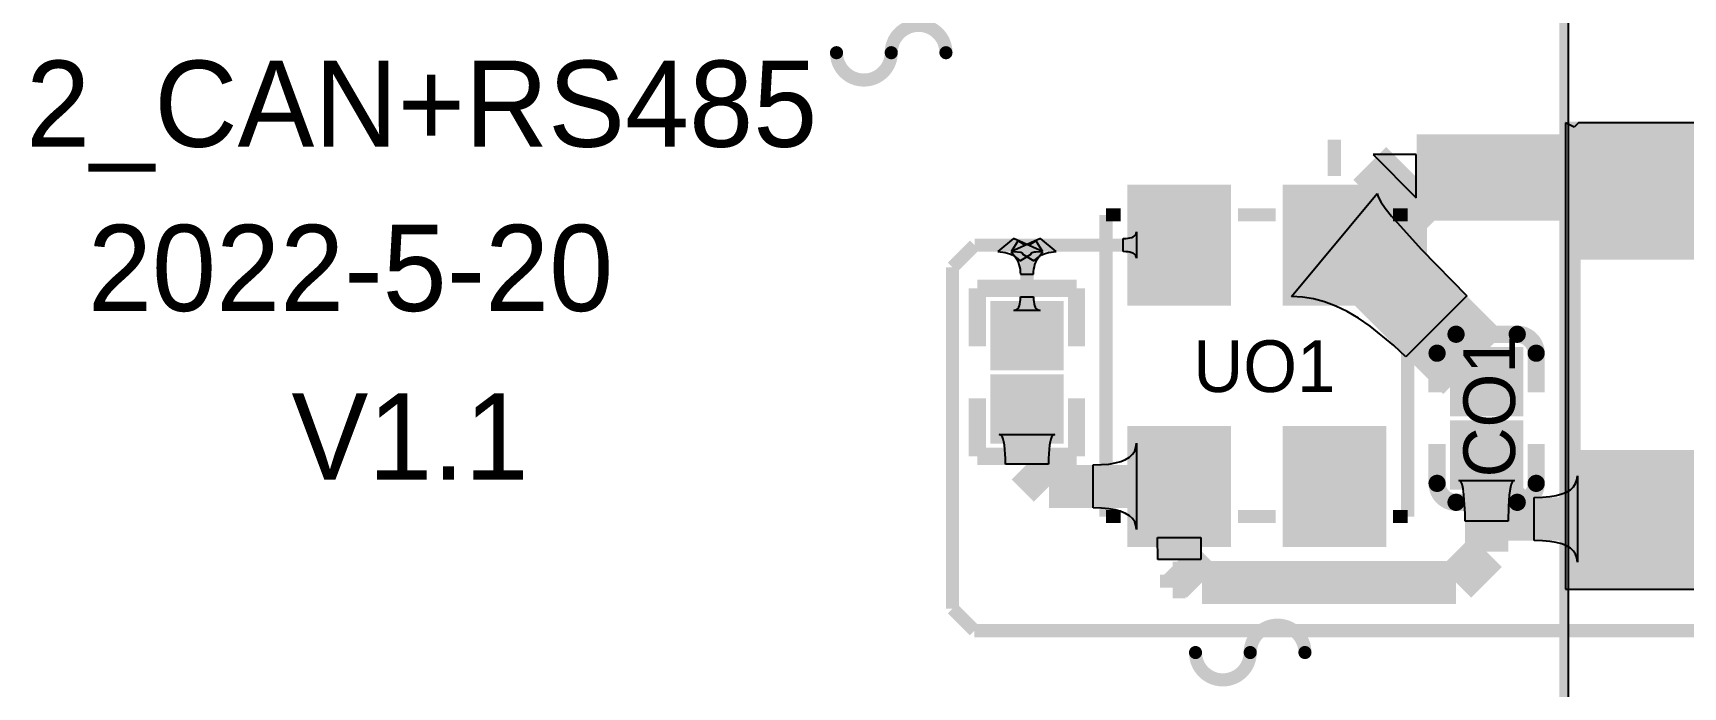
# Model space of a CAD drawing. Extents: x 40.9 to 121.6, y 83.2 to 120.
# Drawn here: x 55.67 to 74.82, y 97.52 to 105.11 of the extents above; entities that cross this region are included whole.
import ezdxf

# ---------------------------------------------------------------- set-up
doc = ezdxf.new("R2010")
doc.units = 0
for name, color, linetype in [('BOTTOMLAYER', 5, 'CONTINUOUS'), ('BOTTOMOVERLAY', 54, 'CONTINUOUS'), ('BOTTOMSOLDER', 6, 'CONTINUOUS'), ('MECHANICAL4', 56, 'CONTINUOUS'), ('MULTILAYER', 9, 'CONTINUOUS'), ('TOPLAYER', 1, 'CONTINUOUS'), ('TOPOVERLAY', 2, 'CONTINUOUS'), ('TOPPASTE', 8, 'CONTINUOUS'), ('TOPSOLDER', 216, 'CONTINUOUS')]:
    doc.layers.add(name, color=color, linetype=linetype)

msp = doc.modelspace()

# ---------------------------------------------------------------- linework, layer by layer
at = {"layer": 'BOTTOMLAYER', "const_width": 1.000001}
for points in [[(71.3486, 103.0478), (71.7296, 103.4288)], [(71.7296, 103.4288), (81.8642, 103.4288)], [(71.3486, 102.3112), (71.3486, 103.0478)], [(71.3486, 102.3112), (71.9582, 101.7016)]]:
    msp.add_lwpolyline(points, dxfattribs=at)
at = {"layer": 'BOTTOMLAYER'}
for points, const_width in [([(71.1986, 102.2858, 1), (71.4986, 102.2858, 1)], 0.299999), ([(71.7582, 101.7016, 1), (72.1582, 101.7016, 1)], 0.399999)]:
    msp.add_lwpolyline(points, format="xyb", close=True, dxfattribs=dict(at, const_width=const_width))
at = {"layer": 'BOTTOMOVERLAY', "const_width": 0.1016}
msp.add_lwpolyline([(73.436455, 94.838215), (73.436455, 109.636255)], dxfattribs=at)
at = {"layer": 'BOTTOMSOLDER'}
for points, const_width in [([(71.1478, 102.2858, 1), (71.5494, 102.2858, 1)], 0.401599), ([(71.7074, 101.7016, 1), (72.209, 101.7016, 1)], 0.501599)]:
    msp.add_lwpolyline(points, format="xyb", close=True, dxfattribs=dict(at, const_width=const_width))
at = {"layer": 'MECHANICAL4'}
msp.add_line((73.486696, 109.525867), (73.486696, 94.775884), dxfattribs=at)
at = {"layer": 'MULTILAYER'}
for points, const_width in [([(71.1986, 102.2858, 1), (71.4986, 102.2858, 1)], 0.299999), ([(71.7582, 101.7016, 1), (72.1582, 101.7016, 1)], 0.399999)]:
    msp.add_lwpolyline(points, format="xyb", close=True, dxfattribs=dict(at, const_width=const_width))
at = {"layer": 'TOPLAYER'}
for p, q in [((73.5584, 104.013), (73.4568, 104.0638)), ((73.4568, 104.0638), (73.4568, 98.6536)), ((73.6092, 104.0638), (73.5584, 104.013)), ((77.9272, 104.0638), (73.6092, 104.0638)), ((70.278498, 102.047497), (71.2724, 103.241399)), ((71.2724, 103.241399), (71.282794, 103.203096)), ((71.282794, 103.203096), (71.313975, 103.146944)), ((71.313975, 103.146944), (71.365941, 103.072943)), ((71.365941, 103.072943), (71.438696, 102.981092)), ((71.438696, 102.981092), (71.781683, 102.598444)), ((67.052952, 102.72045), (66.86947, 102.568446)), ((67.106693, 102.698189), (67.024918, 102.564999)), ((67.363848, 102.72045), (67.028365, 102.568446)), ((67.388435, 102.568446), (67.052952, 102.72045)), ((67.052952, 102.72045), (67.052952, 102.72045)), ((67.052952, 102.72045), (67.052952, 102.72045)), ((67.052952, 102.72045), (67.052952, 102.72045)), ((67.052952, 102.72045), (67.052952, 102.72045)), ((67.052952, 102.72045), (67.052952, 102.72045)), ((67.052952, 102.72045), (67.052952, 102.72045)), ((67.052952, 102.72045), (67.052952, 102.72045)), ((67.052952, 102.72045), (67.052952, 102.72045)), ((67.052952, 102.72045), (67.052952, 102.72045)), ((67.052952, 102.72045), (67.052952, 102.72045)), ((67.127034, 102.679881), (67.106693, 102.698189)), ((67.147376, 102.665642), (67.127034, 102.679881)), ((67.167717, 102.655472), (67.147376, 102.665642)), ((67.18806, 102.649368), (67.167717, 102.655472)), ((67.2084, 102.647336), (67.18806, 102.649368)), ((67.22874, 102.649368), (67.2084, 102.647336)), ((67.249083, 102.655472), (67.22874, 102.649368)), ((67.269424, 102.665642), (67.249083, 102.655472)), ((67.289766, 102.679881), (67.269424, 102.665642)), ((67.310107, 102.698189), (67.289766, 102.679881)), ((67.391882, 102.564999), (67.310107, 102.698189)), ((67.54733, 102.568446), (67.363848, 102.72045)), ((67.363848, 102.72045), (67.363848, 102.72045)), ((67.363848, 102.72045), (67.363848, 102.72045)), ((67.363848, 102.72045), (67.363848, 102.72045)), ((67.363848, 102.72045), (67.363848, 102.72045)), ((67.363848, 102.72045), (67.363848, 102.72045)), ((67.363848, 102.72045), (67.363848, 102.72045)), ((67.363848, 102.72045), (67.363848, 102.72045)), ((67.363848, 102.72045), (67.363848, 102.72045)), ((67.363848, 102.72045), (67.363848, 102.72045)), ((67.363848, 102.72045), (67.363848, 102.72045)), ((68.326399, 102.72045), (68.355279, 102.721209)), ((68.326399, 102.568446), (68.326399, 102.72045)), ((68.355279, 102.721209), (68.381118, 102.723488)), ((68.381118, 102.723488), (68.40392, 102.727288)), ((68.40392, 102.727288), (68.423681, 102.732609)), ((68.423681, 102.732609), (68.440399, 102.739449)), ((68.440399, 102.739449), (68.454079, 102.747808)), ((68.454079, 102.747808), (68.46472, 102.757689)), ((68.46472, 102.757689), (68.472319, 102.769088)), ((68.472319, 102.769088), (68.476881, 102.782009)), ((68.476881, 102.782009), (68.4784, 102.796449)), ((68.4784, 102.796449), (68.4784, 102.492447)), ((66.86947, 102.568446), (66.899424, 102.567372)), ((66.899424, 102.567372), (66.928489, 102.564148)), ((66.928489, 102.564148), (66.956663, 102.558774)), ((66.956663, 102.558774), (66.983948, 102.55125)), ((66.983948, 102.55125), (67.010341, 102.541578)), ((67.010341, 102.541578), (67.035845, 102.529754)), ((67.024918, 102.564999), (67.04534, 102.543059)), ((67.028365, 102.568446), (67.056988, 102.56819)), ((67.035845, 102.529754), (67.060458, 102.515782)), ((67.04534, 102.543059), (67.063612, 102.520227)), ((67.056988, 102.56819), (67.135939, 102.56202)), ((67.060458, 102.515782), (67.084179, 102.49966)), ((67.063612, 102.520227), (67.079734, 102.496506)), ((67.079734, 102.496506), (67.093706, 102.471893)), ((67.084179, 102.49966), (67.107011, 102.481388)), ((67.093706, 102.471893), (67.10553, 102.446389)), ((67.10553, 102.446389), (67.115202, 102.419996)), ((67.107011, 102.481388), (67.128954, 102.460966)), ((67.128954, 102.460966), (67.262141, 102.542741)), ((67.135939, 102.56202), (67.146792, 102.559193)), ((67.146792, 102.559193), (67.15409, 102.55585)), ((67.15409, 102.55585), (67.157834, 102.551995)), ((67.158024, 102.547626), (67.154659, 102.542741)), ((67.154659, 102.542741), (67.287846, 102.460966)), ((67.157834, 102.551995), (67.158024, 102.547626)), ((67.258776, 102.547626), (67.258966, 102.551995)), ((67.262141, 102.542741), (67.258776, 102.547626)), ((67.258966, 102.551995), (67.26271, 102.55585)), ((67.26271, 102.55585), (67.270008, 102.559193)), ((67.270008, 102.559193), (67.280861, 102.56202)), ((67.280861, 102.56202), (67.295268, 102.564334)), ((67.287846, 102.460966), (67.309789, 102.481388)), ((67.295268, 102.564334), (67.313228, 102.566135)), ((67.301598, 102.419996), (67.31127, 102.446389)), ((67.309789, 102.481388), (67.332621, 102.49966)), ((67.31127, 102.446389), (67.323094, 102.471893)), ((67.313228, 102.566135), (67.359812, 102.56819)), ((67.323094, 102.471893), (67.337066, 102.496506)), ((67.332621, 102.49966), (67.356342, 102.515782)), ((67.337066, 102.496506), (67.353188, 102.520227)), ((67.353188, 102.520227), (67.37146, 102.543059)), ((67.356342, 102.515782), (67.380955, 102.529754)), ((67.359812, 102.56819), (67.388435, 102.568446)), ((67.37146, 102.543059), (67.391882, 102.564999)), ((67.380955, 102.529754), (67.406459, 102.541578)), ((67.406459, 102.541578), (67.432852, 102.55125)), ((67.432852, 102.55125), (67.460137, 102.558774)), ((67.460137, 102.558774), (67.488311, 102.564148)), ((67.488311, 102.564148), (67.517376, 102.567372)), ((67.517376, 102.567372), (67.54733, 102.568446)), ((68.355279, 102.567687), (68.326399, 102.568446)), ((68.381118, 102.565408), (68.355279, 102.567687)), ((68.40392, 102.561608), (68.381118, 102.565408)), ((68.423681, 102.556287), (68.40392, 102.561608)), ((68.440399, 102.549447), (68.423681, 102.556287)), ((68.454079, 102.541088), (68.440399, 102.549447)), ((68.46472, 102.531207), (68.454079, 102.541088)), ((68.472319, 102.519808), (68.46472, 102.531207)), ((68.476881, 102.506887), (68.472319, 102.519808)), ((68.4784, 102.492447), (68.476881, 102.506887)), ((71.781683, 102.598444), (72.311753, 102.055153)), ((67.115202, 102.419996), (67.122726, 102.392711)), ((67.122726, 102.392711), (67.1281, 102.364537)), ((67.1281, 102.364537), (67.131324, 102.335472)), ((67.131324, 102.335472), (67.132398, 102.305518)), ((67.132398, 102.305518), (67.284402, 102.305518)), ((67.284402, 102.305518), (67.285476, 102.335472)), ((67.285476, 102.335472), (67.2887, 102.364537)), ((67.2887, 102.364537), (67.294074, 102.392711)), ((67.294074, 102.392711), (67.301598, 102.419996)), ((72.311753, 102.055153), (71.604647, 101.348047)), ((67.056399, 101.887101), (67.070839, 101.888651)), ((67.360401, 101.887101), (67.056399, 101.887101)), ((67.070839, 101.888651), (67.08376, 101.893304)), ((67.08376, 101.893304), (67.095159, 101.901056)), ((67.095159, 101.901056), (67.10504, 101.911909)), ((67.10504, 101.911909), (67.113399, 101.925864)), ((67.113399, 101.925864), (67.120239, 101.942918)), ((67.120239, 101.942918), (67.12556, 101.963075)), ((67.12556, 101.963075), (67.12936, 101.986334)), ((67.12936, 101.986334), (67.131639, 102.012692)), ((67.131639, 102.012692), (67.132398, 102.04215)), ((67.132398, 102.04215), (67.284402, 102.04215)), ((67.284402, 102.04215), (67.285161, 102.012692)), ((67.285161, 102.012692), (67.28744, 101.986334)), ((67.28744, 101.986334), (67.29124, 101.963075)), ((67.29124, 101.963075), (67.296561, 101.942918)), ((67.296561, 101.942918), (67.303401, 101.925864)), ((67.303401, 101.925864), (67.31176, 101.911909)), ((67.31176, 101.911909), (67.321641, 101.901056)), ((67.321641, 101.901056), (67.33304, 101.893304)), ((67.33304, 101.893304), (67.345961, 101.888651)), ((67.345961, 101.888651), (67.360401, 101.887101)), ((70.404566, 102.040502), (70.278498, 102.047497)), ((70.532087, 102.019519), (70.404566, 102.040502)), ((70.661065, 101.984546), (70.532087, 102.019519)), ((70.791497, 101.935585), (70.661065, 101.984546)), ((70.923384, 101.872633), (70.791497, 101.935585)), ((71.056726, 101.795694), (70.923384, 101.872633)), ((71.191524, 101.704767), (71.056726, 101.795694)), ((71.465483, 101.480943), (71.191524, 101.704767)), ((71.604647, 101.348047), (71.465483, 101.480943)), ((66.900118, 100.442796), (66.886447, 100.446246)), ((66.886447, 100.446246), (67.530353, 100.446246)), ((66.91235, 100.432451), (66.900118, 100.442796)), ((66.923143, 100.415209), (66.91235, 100.432451)), ((66.932498, 100.391069), (66.923143, 100.415209)), ((66.940412, 100.360033), (66.932498, 100.391069)), ((66.946889, 100.322101), (66.940412, 100.360033)), ((67.476388, 100.360033), (67.469911, 100.322101)), ((67.484302, 100.391069), (67.476388, 100.360033)), ((67.493657, 100.415209), (67.484302, 100.391069)), ((67.50445, 100.432451), (67.493657, 100.415209)), ((67.516682, 100.442796), (67.50445, 100.432451)), ((67.530353, 100.446246), (67.516682, 100.442796)), ((68.473401, 100.29685), (68.4784, 100.344351)), ((68.4784, 100.344351), (68.4784, 99.344353)), ((66.957682, 100.166922), (66.946889, 100.322101)), ((66.9584, 100.1014), (66.957682, 100.166922)), ((67.459118, 100.166922), (67.458399, 100.1014)), ((67.464877, 100.277272), (67.459118, 100.166922)), ((67.469911, 100.322101), (67.464877, 100.277272)), ((68.233402, 100.116851), (68.2984, 100.134351)), ((68.2984, 100.134351), (68.353402, 100.156851)), ((68.353402, 100.156851), (68.3984, 100.184351)), ((68.3984, 100.184351), (68.433401, 100.216851)), ((68.433401, 100.216851), (68.4584, 100.254351)), ((68.4584, 100.254351), (68.473401, 100.29685)), ((67.458399, 100.1014), (66.9584, 100.1014)), ((67.978401, 100.094351), (68.073402, 100.096851)), ((67.978401, 99.594352), (67.978401, 100.094351)), ((68.073402, 100.096851), (68.158401, 100.104351)), ((68.158401, 100.104351), (68.233402, 100.116851)), ((73.590048, 99.918898), (73.59505, 99.966399)), ((73.59505, 99.966399), (73.59505, 98.966401)), ((72.234115, 99.908129), (72.220445, 99.912848)), ((72.220445, 99.912848), (72.86435, 99.912848)), ((72.246348, 99.893973), (72.234115, 99.908129)), ((72.25714, 99.870382), (72.246348, 99.893973)), ((72.266495, 99.837352), (72.25714, 99.870382)), ((72.27441, 99.794885), (72.266495, 99.837352)), ((72.291679, 99.530652), (72.27441, 99.794885)), ((72.810385, 99.794885), (72.803908, 99.742983)), ((72.8183, 99.837352), (72.810385, 99.794885)), ((72.827655, 99.870382), (72.8183, 99.837352)), ((72.838447, 99.893973), (72.827655, 99.870382)), ((72.85068, 99.908129), (72.838447, 99.893973)), ((72.86435, 99.912848), (72.85068, 99.908129)), ((73.350049, 99.738899), (73.41505, 99.756399)), ((73.41505, 99.756399), (73.470049, 99.778899)), ((73.470049, 99.778899), (73.51505, 99.806399)), ((73.51505, 99.806399), (73.550048, 99.838899)), ((73.550048, 99.838899), (73.57505, 99.876399)), ((73.57505, 99.876399), (73.590048, 99.918898)), ((68.073402, 99.591853), (67.978401, 99.594352)), ((68.158401, 99.584353), (68.073402, 99.591853)), ((68.233402, 99.571853), (68.158401, 99.584353)), ((68.2984, 99.554353), (68.233402, 99.571853)), ((72.795275, 99.610865), (72.792397, 99.441)), ((72.803908, 99.742983), (72.795275, 99.610865)), ((73.095051, 99.716399), (73.190049, 99.718899)), ((73.095051, 99.2164), (73.095051, 99.716399)), ((73.190049, 99.718899), (73.27505, 99.726399)), ((73.27505, 99.726399), (73.350049, 99.738899)), ((68.353402, 99.531853), (68.2984, 99.554353)), ((68.3984, 99.504353), (68.353402, 99.531853)), ((68.433401, 99.471853), (68.3984, 99.504353)), ((68.4584, 99.434353), (68.433401, 99.471853)), ((68.473401, 99.391854), (68.4584, 99.434353)), ((68.4784, 99.344353), (68.473401, 99.391854)), ((72.292398, 99.441), (72.291679, 99.530652)), ((72.792397, 99.441), (72.292398, 99.441)), ((68.725352, 98.994849), (68.722799, 99.250449)), ((68.722799, 99.250449), (69.227903, 99.250449)), ((69.226984, 99.240226), (69.22535, 98.994849)), ((69.227418, 99.247894), (69.226984, 99.240226)), ((69.227903, 99.250449), (69.227418, 99.247894)), ((73.190049, 99.213901), (73.095051, 99.2164)), ((73.27505, 99.206401), (73.190049, 99.213901)), ((73.350049, 99.193901), (73.27505, 99.206401)), ((73.41505, 99.176401), (73.350049, 99.193901)), ((73.470049, 99.153901), (73.41505, 99.176401)), ((69.22535, 98.994849), (68.725352, 98.994849)), ((73.51505, 99.126401), (73.470049, 99.153901)), ((73.550048, 99.093901), (73.51505, 99.126401)), ((73.57505, 99.056401), (73.550048, 99.093901)), ((73.590048, 99.013902), (73.57505, 99.056401)), ((73.59505, 98.966401), (73.590048, 99.013902)), ((73.4568, 98.6536), (77.8256, 98.6536))]:
    msp.add_line(p, q, dxfattribs=at)
for points, const_width in [([(70.9422, 102.7176), (71.9582, 101.7016)], 1.000001), ([(66.3448, 102.3874), (66.601848, 102.644448)], 0.152001), ([(66.601848, 102.644448), (68.975351, 102.644448)], 0.152001), ([(67.052952, 102.644448), (67.2084, 102.489)], 0.152001), ([(67.2084, 102.489), (67.363848, 102.644448)], 0.152001), ([(66.3448, 98.425), (66.3448, 102.3874)], 0.152001), ([(67.2084, 101.593198), (67.2084, 102.489)], 0.152001), ([(71.9582, 101.7016), (72.39, 101.2698)], 1.000001), ([(67.2084, 100.1014), (67.2084, 100.743197)], 0.499999), ([(67.2084, 100.1014), (67.465448, 99.844352)], 0.499999), ([(72.542397, 99.441), (72.542397, 100.2098)], 0.499999), ([(72.542403, 99.898197), (72.898, 99.5426)], 0.499999), ([(67.465448, 99.844352), (68.975351, 99.844352)], 0.499999), ([(68.975351, 98.994849), (68.975351, 99.844352)], 0.499999), ([(72.542397, 99.441), (72.567797, 99.4664)], 0.499999), ([(72.542397, 99.085397), (72.542397, 99.441)], 0.499999), ([(72.567797, 99.4664), (75.692, 99.4664)], 0.499999), ([(68.975351, 98.994849), (69.2404, 98.7298)], 0.499999), ([(72.1868, 98.7298), (72.542397, 99.085397)], 0.499999), ([(69.2404, 98.7298), (72.1868, 98.7298)], 0.499999), ([(66.3448, 98.425), (66.5988, 98.171)], 0.152001), ([(66.5988, 98.171), (75.3618, 98.171)], 0.152001)]:
    msp.add_lwpolyline(points, dxfattribs=dict(at, const_width=const_width))
for points, const_width in [([(71.1986, 102.2858, 1), (71.4986, 102.2858, 1)], 0.299999), ([(71.7582, 101.7016, 1), (72.1582, 101.7016, 1)], 0.399999)]:
    msp.add_lwpolyline(points, format="xyb", close=True, dxfattribs=dict(at, const_width=const_width))
for points in [[(73.592002, 103.976399), (73.592002, 102.576401), (77.791998, 103.976399), (77.791998, 102.576401)], [(68.475352, 103.244447), (68.475352, 102.044449), (69.47535, 103.244447), (69.47535, 102.044449)], [(70.27545, 103.244447), (70.27545, 102.044449), (71.275448, 103.244447), (71.275448, 102.044449)], [(66.883399, 101.893197), (66.883399, 101.293198), (67.533401, 101.893197), (67.533401, 101.293198)], [(72.867398, 100.759801), (72.867398, 101.3598), (72.217397, 100.759801), (72.217397, 101.3598)], [(66.883399, 101.043196), (66.883399, 100.443198), (67.533401, 101.043196), (67.533401, 100.443198)], [(68.475352, 100.444351), (68.475352, 99.244353), (69.47535, 100.444351), (69.47535, 99.244353)], [(70.27545, 100.444351), (70.27545, 99.244353), (71.275448, 100.444351), (71.275448, 99.244353)], [(72.867398, 99.9098), (72.867398, 100.509799), (72.217397, 99.9098), (72.217397, 100.509799)], [(73.592002, 100.166399), (73.592002, 98.766401), (77.791998, 100.166399), (77.791998, 98.766401)]]:
    msp.add_solid(points, dxfattribs=at)
at = {"layer": 'TOPOVERLAY'}
for p, q in [((71.225385, 103.694382), (71.725384, 103.194383)), ((71.725384, 103.694382), (71.225385, 103.694382)), ((71.725384, 103.194383), (71.725384, 103.694382))]:
    msp.add_line(p, q, dxfattribs=at)
for points, const_width in [([(65.6336, 104.8766, -1), (66.2686, 104.8766)], 0.151994), ([(65.6336, 104.8766, -1), (64.9986, 104.8766)], 0.151994), ([(71.967402, 101.389797, -0.414214), (72.187402, 101.609797)], 0.2), ([(72.897403, 101.609797, -0.414214), (73.117403, 101.389797)], 0.2), ([(72.187399, 99.659798, -0.414214), (71.9674, 99.879798)], 0.2), ([(73.117395, 99.879798, -0.414214), (72.897395, 99.659798)], 0.2), ([(69.7992, 97.917, -1), (70.4342, 97.917)], 0.151994), ([(69.7992, 97.917, -1), (69.1642, 97.917)], 0.151994)]:
    msp.add_lwpolyline(points, format="xyb", dxfattribs=dict(at, const_width=const_width))
for points, const_width in [([(64.960602, 104.8766, 1), (65.036598, 104.8766, 1)], 0.075997), ([(65.595602, 104.8766, 1), (65.671598, 104.8766, 1)], 0.075997), ([(65.595602, 104.8766, 1), (65.671598, 104.8766, 1)], 0.075997), ([(66.230602, 104.8766, 1), (66.306598, 104.8766, 1)], 0.075997), ([(72.137402, 101.609797, 1), (72.237402, 101.609797, 1)], 0.1), ([(72.847403, 101.609797, 1), (72.947403, 101.609797, 1)], 0.1), ([(71.917403, 101.389797, 1), (72.017402, 101.389797, 1)], 0.1), ([(73.067403, 101.389797, 1), (73.167403, 101.389797, 1)], 0.1), ([(71.9174, 99.879798, 1), (72.0174, 99.879798, 1)], 0.1), ([(73.067395, 99.879798, 1), (73.167395, 99.879798, 1)], 0.1), ([(72.1374, 99.659798, 1), (72.237399, 99.659798, 1)], 0.1), ([(72.847396, 99.659798, 1), (72.947395, 99.659798, 1)], 0.1), ([(69.126202, 97.917, 1), (69.202198, 97.917, 1)], 0.075997), ([(69.761202, 97.917, 1), (69.837198, 97.917, 1)], 0.075997), ([(69.761202, 97.917, 1), (69.837198, 97.917, 1)], 0.075997), ([(70.396202, 97.917, 1), (70.472198, 97.917, 1)], 0.075997)]:
    msp.add_lwpolyline(points, format="xyb", close=True, dxfattribs=dict(at, const_width=const_width))
for points, const_width in [([(70.775398, 103.444396), (70.775398, 103.869388)], 0.1524), ([(73.533, 98.8314), (73.533, 103.6574)], 0.2032), ([(68.125416, 102.994333), (68.295063, 102.994333)], 0.1524), ([(68.125416, 99.49434), (68.125416, 102.994333)], 0.1524), ([(69.655741, 102.994333), (70.095059, 102.994333)], 0.1524), ([(71.455737, 102.994333), (71.625409, 102.994333)], 0.1524), ([(71.625409, 99.49434), (71.625409, 102.994333)], 0.1524), ([(66.633397, 102.143199), (67.783398, 102.143199)], 0.2), ([(66.633397, 101.468199), (66.633397, 102.143199)], 0.2), ([(67.783398, 101.468199), (67.783398, 102.143199)], 0.2), ([(72.187405, 101.609797), (72.897401, 101.609797)], 0.2), ([(71.967402, 100.934797), (71.967402, 101.384798)], 0.2), ([(73.1174, 100.934799), (73.1174, 101.384801)], 0.2), ([(66.633397, 100.193201), (66.633397, 100.868201)], 0.2), ([(67.783398, 100.193201), (67.783398, 100.868201)], 0.2), ([(71.9674, 99.884799), (71.9674, 100.334801)], 0.2), ([(73.117398, 99.884801), (73.117398, 100.334803)], 0.2), ([(66.633397, 100.193201), (67.783398, 100.193201)], 0.2), ([(72.187399, 99.659803), (72.897395, 99.659803)], 0.2), ([(68.125416, 99.49434), (68.295063, 99.49434)], 0.1524), ([(69.655741, 99.49434), (70.095059, 99.49434)], 0.1524), ([(71.455737, 99.49434), (71.625409, 99.49434)], 0.1524), ([(68.975402, 98.544405), (68.975402, 98.969398)], 0.1524), ([(68.750409, 98.744405), (69.175401, 98.744405)], 0.1524)]:
    msp.add_lwpolyline(points, dxfattribs=dict(at, const_width=const_width))
at = {"layer": 'TOPPASTE'}
for points in [[(73.592002, 103.976399), (73.592002, 102.576401), (77.791998, 103.976399), (77.791998, 102.576401)], [(68.475352, 103.244447), (68.475352, 102.044449), (69.47535, 103.244447), (69.47535, 102.044449)], [(70.27545, 103.244447), (70.27545, 102.044449), (71.275448, 103.244447), (71.275448, 102.044449)], [(66.883399, 101.893197), (66.883399, 101.293198), (67.533401, 101.893197), (67.533401, 101.293198)], [(72.867398, 100.759801), (72.867398, 101.3598), (72.217397, 100.759801), (72.217397, 101.3598)], [(66.883399, 101.043196), (66.883399, 100.443198), (67.533401, 101.043196), (67.533401, 100.443198)], [(68.475352, 100.444351), (68.475352, 99.244353), (69.47535, 100.444351), (69.47535, 99.244353)], [(70.27545, 100.444351), (70.27545, 99.244353), (71.275448, 100.444351), (71.275448, 99.244353)], [(72.867398, 99.9098), (72.867398, 100.509799), (72.217397, 99.9098), (72.217397, 100.509799)], [(73.592002, 100.166399), (73.592002, 98.766401), (77.791998, 100.166399), (77.791998, 98.766401)]]:
    msp.add_solid(points, dxfattribs=at)
at = {"layer": 'TOPSOLDER'}
for points, const_width in [([(71.1478, 102.2858, 1), (71.5494, 102.2858, 1)], 0.401599), ([(71.7074, 101.7016, 1), (72.209, 101.7016, 1)], 0.501599)]:
    msp.add_lwpolyline(points, format="xyb", close=True, dxfattribs=dict(at, const_width=const_width))
for points in [[(73.490402, 104.077999), (73.490402, 102.474801), (77.893598, 104.077999), (77.893598, 102.474801)], [(68.373752, 103.346047), (68.373752, 101.942849), (69.57695, 103.346047), (69.57695, 101.942849)], [(70.17385, 103.346047), (70.17385, 101.942849), (71.377048, 103.346047), (71.377048, 101.942849)], [(66.781799, 101.994797), (66.781799, 101.191598), (67.635001, 101.994797), (67.635001, 101.191598)], [(72.968998, 100.658201), (72.968998, 101.4614), (72.115797, 100.658201), (72.115797, 101.4614)], [(66.781799, 101.144796), (66.781799, 100.341598), (67.635001, 101.144796), (67.635001, 100.341598)], [(68.373752, 100.545951), (68.373752, 99.142753), (69.57695, 100.545951), (69.57695, 99.142753)], [(70.17385, 100.545951), (70.17385, 99.142753), (71.377048, 100.545951), (71.377048, 99.142753)], [(72.968998, 99.8082), (72.968998, 100.611399), (72.115797, 99.8082), (72.115797, 100.611399)], [(73.490402, 100.267999), (73.490402, 98.664801), (77.893598, 100.267999), (77.893598, 98.664801)]]:
    msp.add_solid(points, dxfattribs=at)

# ---------------------------------------------------------------- texts
at = {"layer": 'TOPOVERLAY'}
for s, height, rotation, p in [('XY_32_CAN+RS485', 1.000001, 360, (52.324, 103.7844)), ('2022-5-20', 1.000001, 360, (56.3118, 101.8794)), ('CO1', 0.599999, 90, (72.8726, 99.949)), ('V1.1', 1.000001, 360, (58.674, 99.9236))]:
    msp.add_text(s, height=height, rotation=rotation, dxfattribs=at).set_placement(p)
msp.add_text('UO1', height=0.599999, dxfattribs=at).set_placement((69.1388, 100.9396))

doc.saveas('drawing.dxf')
